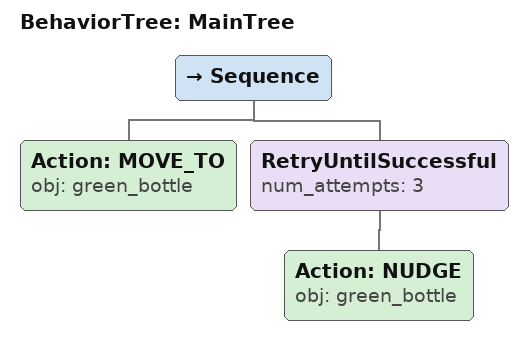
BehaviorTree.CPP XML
<root main_tree_to_execute="MainTree">
  <BehaviorTree ID="MainTree">
    <Sequence>
      <!-- Move to green_bottle -->
      <Action ID="MOVE_TO" obj="green_bottle" />
      <!-- Retry PUSH green_bottle up to 3 attempts -->
      <RetryUntilSuccessful num_attempts="3">
        <!-- Push green_bottle forward toward front edge of table -->
        <Action ID="NUDGE" obj="green_bottle" />
      </RetryUntilSuccessful>
    </Sequence>
  </BehaviorTree>
</root>
